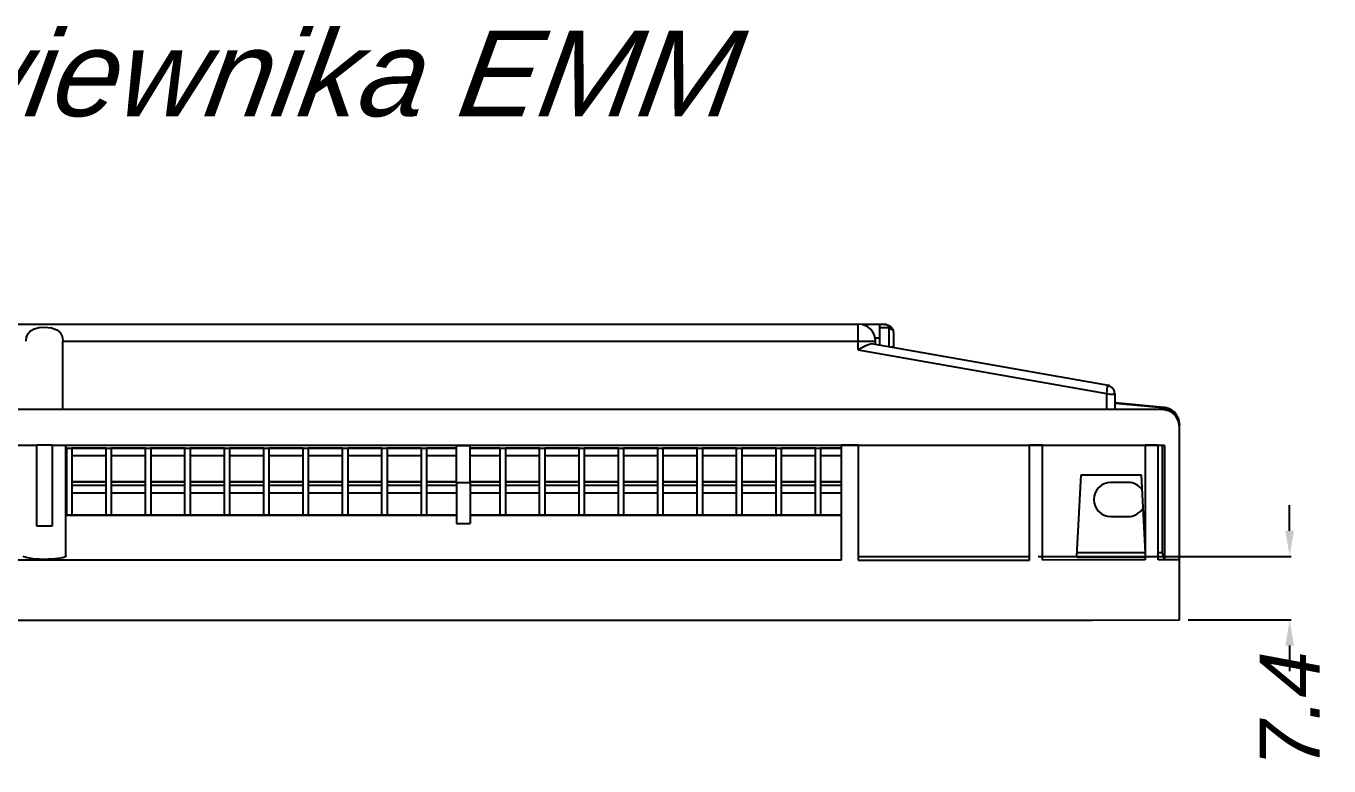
# Model space of a CAD drawing. Extents: x -4 to 468, y 40 to 278.
# Drawn here: x 246.4 to 398.5, y 191.5 to 277.9 of the extents above; entities that cross this region are included whole.
import ezdxf

# ---------------------------------------------------------------- set-up
doc = ezdxf.new("R2010")
doc.units = 0
doc.header["$MEASUREMENT"] = 0
doc.header["$PDSIZE"] = -1
doc.layers.get('0').update_dxf_attribs({"linetype": 'CONTINUOUS'})
doc.layers.get('DEFPOINTS').update_dxf_attribs({"linetype": 'CONTINUOUS'})
doc.styles.get("Standard").update_dxf_attribs({"font": 'ARIALI.TTF'})
doc.dimstyles.get("Standard").update_dxf_attribs({"dimtxt": 0.18, "dimasz": 0.18, "dimexe": 0.18, "dimexo": 0.0625, "dimgap": 0.09, "dimtad": 0, "dimtih": 1, "dimtoh": 1, "dimdec": 4, "dimzin": 0, "dimdsep": 46, "dimtxsty": 'Standard', "dimcen": 0.09, "dimadec": 0, "dimazin": 0, "dimtfac": 1, "dimtdec": 4, "dimtofl": 0, "dimtmove": 0, "dimatfit": 0, "dimfxl": 0, "dimtolj": 1, "dimtzin": 0, "dimarcsym": 0})

# ---------------------------------------------------------------- blocks, each defined once
blk = doc.blocks.new('*D3')
at = {"color": 0, "linetype": 'ByBlock'}
for p, q in [((393.94, 218.97), (393.94, 221.97)), ((364.58, 215.97), (394.12, 215.97)), ((382.08, 208.56), (394.12, 208.56)), ((393.94, 205.56), (393.94, 202.56))]:
    blk.add_line(p, q, dxfattribs=at)
for points in [[(393.94, 215.97), (393.44, 218.97), (394.44, 218.97)], [(393.94, 208.56), (393.44, 205.56), (394.44, 205.56)]]:
    blk.add_solid(points, dxfattribs=at)
at = {"layer": 'DEFPOINTS', "color": 0, "linetype": 'ByBlock'}
for p in [(363.58, 215.97), (381.08, 208.56)]:
    blk.add_point(p, dxfattribs=at)
at = {"color": 0, "linetype": 'ByBlock', "insert": (393.94, 198.12), "char_height": 7, "attachment_point": 5, "rotation": 90}
blk.add_mtext('\\A1;7.4', dxfattribs=at)

msp = doc.modelspace()

# ---------------------------------------------------------------- linework, layer by layer
at = {"color": 7, "linetype": 'Continuous'}
for p, q in [((33.58, 243.12), (343.58, 243.12)), ((343.58, 241.12), (343.58, 243.12)), ((346.08, 243.08), (343.99, 243.08)), ((346.68, 243.08), (346.08, 243.08)), ((346.08, 243.07), (346.08, 243.08)), ((346.08, 243.07), (346.08, 243.07)), ((346.68, 243.07), (346.08, 243.07)), ((346.08, 242.73), (346.08, 243.07)), ((346.08, 242.73), (347.17, 242.73)), ((346.08, 240.68), (346.08, 242.73)), ((346.68, 243.07), (346.68, 243.08)), ((347.18, 242.62), (347.17, 242.73)), ((347.18, 240.49), (347.18, 242.62)), ((347.66, 242.33), (347.68, 242.15)), ((347.68, 242.15), (347.68, 240.52)), ((250.73, 241.12), (343.58, 241.12)), ((250.73, 233.12), (250.73, 241.12)), ((343.58, 240.11), (343.58, 241.12)), ((343.58, 241.12), (345.58, 241.12)), ((345.31, 240.82), (372.75, 235.98)), ((346.08, 241.48), (345.55, 241.48)), ((346.08, 241.46), (345.55, 241.46)), ((345.58, 240.77), (345.58, 241.12)), ((347.68, 240.52), (347.68, 240.4)), ((343.58, 240.11), (372.58, 234.99)), ((372.58, 234.99), (372.58, 233.12)), ((373.58, 233.12), (373.58, 235.04)), ((379.08, 233.12), (-1.92, 233.12)), ((379.26, 233.38), (373.58, 233.9)), ((373.58, 233.87), (379.08, 233.37)), ((379.26, 233.38), (379.08, 233.37)), ((379.08, 233.12), (379.08, 233.37)), ((381.08, 231.12), (381.08, 231.39)), ((381.08, 215.63), (381.08, 231.12)), ((247.68, 219.52), (247.68, 229.02)), ((247.68, 229.02), (249.48, 229.02)), ((249.48, 229.02), (249.48, 219.52)), ((251.08, 216.03), (251.08, 228.92)), ((251.08, 228.62), (296.68, 228.62)), ((251.18, 228.61), (251.08, 228.61)), ((251.18, 220.79), (251.18, 228.62)), ((251.78, 228.62), (251.78, 220.79)), ((255.78, 228.61), (251.78, 228.61)), ((255.78, 220.79), (255.78, 228.62)), ((256.38, 228.62), (256.38, 220.79)), ((260.38, 228.61), (256.38, 228.61)), ((260.38, 220.79), (260.38, 228.62)), ((260.98, 228.62), (260.98, 220.79)), ((264.98, 228.61), (260.98, 228.61)), ((264.98, 220.79), (264.98, 228.62)), ((265.58, 228.62), (265.58, 220.79)), ((269.58, 228.61), (265.58, 228.61)), ((269.58, 220.79), (269.58, 228.62)), ((270.18, 228.62), (270.18, 220.79)), ((274.18, 228.61), (270.18, 228.61)), ((274.18, 220.79), (274.18, 228.62)), ((274.78, 228.62), (274.78, 220.79)), ((278.78, 228.61), (274.78, 228.61)), ((278.78, 220.79), (278.78, 228.62)), ((279.38, 228.62), (279.38, 220.79)), ((283.38, 228.61), (279.38, 228.61)), ((283.38, 220.79), (283.38, 228.62)), ((283.98, 228.62), (283.98, 220.79)), ((287.98, 228.61), (283.98, 228.61)), ((287.98, 220.79), (287.98, 228.62)), ((288.58, 228.62), (288.58, 220.79)), ((292.58, 228.61), (288.58, 228.61)), ((292.58, 220.79), (292.58, 228.62)), ((293.18, 228.62), (293.18, 220.79)), ((296.68, 228.61), (293.18, 228.61)), ((298.28, 228.91), (296.68, 228.91)), ((296.68, 224.57), (296.68, 228.91)), ((298.28, 224.57), (298.28, 228.91)), ((298.28, 228.62), (341.58, 228.62)), ((301.78, 228.61), (298.28, 228.61)), ((301.78, 220.79), (301.78, 228.62)), ((302.38, 228.62), (302.38, 220.79)), ((306.38, 228.61), (302.38, 228.61)), ((306.38, 220.79), (306.38, 228.62)), ((306.98, 228.62), (306.98, 220.79)), ((310.98, 228.61), (306.98, 228.61)), ((310.98, 220.79), (310.98, 228.62)), ((311.58, 228.62), (311.58, 220.79)), ((315.58, 228.61), (311.58, 228.61)), ((315.58, 220.79), (315.58, 228.62)), ((316.18, 228.62), (316.18, 220.79)), ((320.18, 228.61), (316.18, 228.61)), ((320.18, 220.79), (320.18, 228.62)), ((320.78, 228.62), (320.78, 220.79)), ((324.78, 228.61), (320.78, 228.61)), ((324.78, 220.79), (324.78, 228.62)), ((325.38, 228.62), (325.38, 220.79)), ((329.38, 228.61), (325.38, 228.61)), ((329.38, 220.79), (329.38, 228.62)), ((329.98, 228.62), (329.98, 220.79)), ((333.98, 228.61), (329.98, 228.61)), ((333.98, 220.79), (333.98, 228.62)), ((334.58, 228.62), (334.58, 220.79)), ((338.58, 228.61), (334.58, 228.61)), ((338.58, 220.79), (338.58, 228.62)), ((339.18, 228.62), (339.18, 220.79)), ((341.58, 228.61), (339.18, 228.61)), ((341.58, 229.02), (341.58, 215.52)), ((343.58, 229.02), (343.58, 215.52)), ((363.58, 215.54), (363.58, 229.02)), ((365.08, 215.54), (365.08, 229.02)), ((377.08, 229.02), (377.08, 215.56)), ((378.58, 215.57), (378.58, 229.02)), ((379.08, 216.4), (379.08, 228.92)), ((379.34, 228.92), (379.34, 215.63)), ((251.18, 227.73), (251.08, 227.73)), ((255.78, 227.73), (251.78, 227.73)), ((260.38, 227.73), (256.38, 227.73)), ((264.98, 227.73), (260.98, 227.73)), ((269.58, 227.73), (265.58, 227.73)), ((274.18, 227.73), (270.18, 227.73)), ((278.78, 227.73), (274.78, 227.73)), ((283.38, 227.73), (279.38, 227.73)), ((287.98, 227.73), (283.98, 227.73)), ((292.58, 227.73), (288.58, 227.73)), ((296.68, 227.73), (293.18, 227.73)), ((301.78, 227.73), (298.28, 227.73)), ((306.38, 227.73), (302.38, 227.73)), ((310.98, 227.73), (306.98, 227.73)), ((315.58, 227.73), (311.58, 227.73)), ((320.18, 227.73), (316.18, 227.73)), ((324.78, 227.73), (320.78, 227.73)), ((329.38, 227.73), (325.38, 227.73)), ((333.98, 227.73), (329.98, 227.73)), ((338.58, 227.73), (334.58, 227.73)), ((341.58, 227.73), (339.18, 227.73)), ((369.1, 215.97), (369.6, 225.52)), ((369.6, 225.52), (376.6, 225.52)), ((376.6, 225.52), (377.08, 216.36)), ((251.18, 224.67), (251.08, 224.67)), ((251.18, 224.66), (251.08, 224.66)), ((251.18, 224.27), (251.08, 224.27)), ((255.78, 224.67), (251.78, 224.67)), ((255.78, 224.66), (251.78, 224.66)), ((255.78, 224.27), (251.78, 224.27)), ((260.38, 224.67), (256.38, 224.67)), ((260.38, 224.66), (256.38, 224.66)), ((260.38, 224.27), (256.38, 224.27)), ((264.98, 224.67), (260.98, 224.67)), ((264.98, 224.66), (260.98, 224.66)), ((264.98, 224.27), (260.98, 224.27)), ((269.58, 224.67), (265.58, 224.67)), ((269.58, 224.66), (265.58, 224.66)), ((269.58, 224.27), (265.58, 224.27)), ((274.18, 224.67), (270.18, 224.67)), ((274.18, 224.66), (270.18, 224.66)), ((274.18, 224.27), (270.18, 224.27)), ((278.78, 224.67), (274.78, 224.67)), ((278.78, 224.66), (274.78, 224.66)), ((278.78, 224.27), (274.78, 224.27)), ((283.38, 224.67), (279.38, 224.67)), ((283.38, 224.66), (279.38, 224.66)), ((283.38, 224.27), (279.38, 224.27)), ((287.98, 224.67), (283.98, 224.67)), ((287.98, 224.66), (283.98, 224.66)), ((287.98, 224.27), (283.98, 224.27)), ((292.58, 224.67), (288.58, 224.67)), ((292.58, 224.66), (288.58, 224.66)), ((292.58, 224.27), (288.58, 224.27)), ((296.68, 224.67), (293.18, 224.67)), ((296.68, 224.66), (293.18, 224.66)), ((296.68, 224.27), (293.18, 224.27)), ((298.28, 224.57), (296.68, 224.57)), ((296.68, 224.57), (296.68, 219.81)), ((301.78, 224.67), (298.28, 224.67)), ((301.78, 224.66), (298.28, 224.66)), ((298.28, 224.57), (298.28, 219.81)), ((301.78, 224.27), (298.28, 224.27)), ((306.38, 224.67), (302.38, 224.67)), ((306.38, 224.66), (302.38, 224.66)), ((306.38, 224.27), (302.38, 224.27)), ((310.98, 224.67), (306.98, 224.67)), ((310.98, 224.66), (306.98, 224.66)), ((310.98, 224.27), (306.98, 224.27)), ((315.58, 224.67), (311.58, 224.67)), ((315.58, 224.66), (311.58, 224.66)), ((315.58, 224.27), (311.58, 224.27)), ((320.18, 224.67), (316.18, 224.67)), ((320.18, 224.66), (316.18, 224.66)), ((320.18, 224.27), (316.18, 224.27)), ((324.78, 224.67), (320.78, 224.67)), ((324.78, 224.66), (320.78, 224.66)), ((324.78, 224.27), (320.78, 224.27)), ((329.38, 224.67), (325.38, 224.67)), ((329.38, 224.66), (325.38, 224.66)), ((329.38, 224.27), (325.38, 224.27)), ((333.98, 224.67), (329.98, 224.67)), ((333.98, 224.66), (329.98, 224.66)), ((333.98, 224.27), (329.98, 224.27)), ((338.58, 224.67), (334.58, 224.67)), ((338.58, 224.66), (334.58, 224.66)), ((338.58, 224.27), (334.58, 224.27)), ((341.58, 224.67), (339.18, 224.67)), ((341.58, 224.66), (339.18, 224.66)), ((341.58, 224.27), (339.18, 224.27)), ((375.08, 224.62), (373.08, 224.62)), ((251.18, 223.38), (251.08, 223.38)), ((255.78, 223.38), (251.78, 223.38)), ((260.38, 223.38), (256.38, 223.38)), ((264.98, 223.38), (260.98, 223.38)), ((269.58, 223.38), (265.58, 223.38)), ((274.18, 223.38), (270.18, 223.38)), ((278.78, 223.38), (274.78, 223.38)), ((283.38, 223.38), (279.38, 223.38)), ((287.98, 223.38), (283.98, 223.38)), ((292.58, 223.38), (288.58, 223.38)), ((296.68, 223.38), (293.18, 223.38)), ((301.78, 223.38), (298.28, 223.38)), ((306.38, 223.38), (302.38, 223.38)), ((310.98, 223.38), (306.98, 223.38)), ((315.58, 223.38), (311.58, 223.38)), ((320.18, 223.38), (316.18, 223.38)), ((324.78, 223.38), (320.78, 223.38)), ((329.38, 223.38), (325.38, 223.38)), ((333.98, 223.38), (329.98, 223.38)), ((338.58, 223.38), (334.58, 223.38)), ((341.58, 223.38), (339.18, 223.38)), ((296.68, 220.79), (251.08, 220.79)), ((296.68, 220.75), (251.08, 220.75)), ((341.58, 220.79), (298.28, 220.79)), ((341.58, 220.75), (298.28, 220.75)), ((373.08, 220.62), (375.08, 220.62)), ((249.48, 219.52), (247.68, 219.52)), ((296.68, 219.81), (298.28, 219.81)), ((377.08, 216.4), (369.12, 216.4)), ((379.08, 216.4), (378.58, 216.4)), ((379.34, 215.63), (379.08, 216.4)), ((341.58, 215.52), (35.58, 215.52)), ((343.58, 215.97), (363.58, 215.97)), ((343.58, 215.52), (355.91, 215.52)), ((355.91, 215.52), (363.58, 215.54)), ((365.08, 215.97), (369.1, 215.97)), ((377.08, 215.56), (365.08, 215.54)), ((369.09, 215.84), (369.1, 215.97)), ((377.08, 215.84), (369.09, 215.84)), ((381.08, 215.57), (378.58, 215.57)), ((379.34, 215.63), (381.08, 215.63)), ((381.08, 215.57), (381.08, 215.63)), ((381.08, 208.56), (381.08, 215.57)), ((21.25, 208.52), (355.91, 208.52))]:
    msp.add_line(p, q, dxfattribs=at)
at = {"color": 7, "linetype": 'Continuous', "flags": 128}
for points in [[(246.43, 241.12), (246.49, 241.59), (246.67, 242), (246.96, 242.33), (247.38, 242.56), (247.97, 242.71), (248.58, 242.76), (249.39, 242.68), (250.01, 242.45), (250.4, 242.13), (250.65, 241.67), (250.73, 241.19), (250.73, 241.12)], [(346.68, 243.08), (346.87, 243.06), (347.06, 243.01), (347.24, 242.92), (347.39, 242.81), (347.51, 242.67), (347.61, 242.51), (347.66, 242.33)], [(347.17, 242.73), (347.14, 242.81), (347.1, 242.88), (347.03, 242.95), (346.96, 243), (346.87, 243.04), (346.78, 243.06), (346.68, 243.07)], [(347.17, 242.73), (347.26, 242.73), (347.34, 242.7), (347.42, 242.67), (347.49, 242.62), (347.55, 242.56), (347.6, 242.49), (347.64, 242.41), (347.66, 242.33)], [(347.18, 242.62), (347.28, 242.61), (347.37, 242.58), (347.46, 242.54), (347.53, 242.48), (347.59, 242.41), (347.64, 242.33), (347.67, 242.24), (347.68, 242.15)], [(345.31, 240.82), (345, 240.78), (344.53, 240.6), (344.15, 240.41), (343.58, 240.11)], [(347.38, 240.45), (347.46, 240.46), (347.53, 240.47), (347.59, 240.48), (347.64, 240.49), (347.67, 240.51), (347.68, 240.52)], [(372.75, 235.98), (372.72, 235.96), (372.69, 235.91), (372.66, 235.82), (372.63, 235.7), (372.61, 235.55), (372.59, 235.38), (372.58, 234.99)], [(373.51, 234.95), (373.51, 235.16), (373.44, 235.35), (373.18, 235.72), (373.04, 235.84), (372.92, 235.91), (372.81, 235.95), (372.72, 235.97)], [(372.58, 234.99), (372.96, 234.94), (373.13, 234.93), (373.28, 234.92), (373.41, 234.93), (373.5, 234.94), (373.56, 234.96), (373.58, 234.99)], [(379.08, 233.37), (379.84, 233.21), (380.49, 232.79), (380.93, 232.15), (380.96, 232), (381.08, 231.39)], [(381.08, 231.12), (380.97, 231.78), (380.64, 232.37), (380.14, 232.82), (379.76, 233), (379.08, 233.12)], [(379.37, 233.36), (379.29, 233.38), (379.26, 233.38)], [(380.84, 232.27), (380.73, 232.51), (380.49, 232.81), (380.17, 233.07), (379.79, 233.26), (379.37, 233.36)], [(247.68, 228.92), (236.27, 228.92), (188.58, 228.92), (140.89, 228.92), (129.48, 228.92)], [(379.34, 228.92), (331.65, 228.92), (283.96, 228.92), (249.48, 228.92)], [(341.58, 229.02), (341.83, 229.02), (342.08, 229.02), (342.33, 229.02), (342.58, 229.02), (342.83, 229.02), (343.08, 229.02), (343.33, 229.02), (343.58, 229.02)], [(363.58, 229.02), (363.77, 229.02), (363.95, 229.02), (364.14, 229.02), (364.33, 229.02), (364.52, 229.02), (364.7, 229.02), (364.89, 229.02), (365.08, 229.02)], [(377.08, 229.02), (377.27, 229.02), (377.45, 229.02), (377.64, 229.02), (377.83, 229.02), (378.02, 229.02), (378.2, 229.02), (378.39, 229.02), (378.58, 229.02)], [(251.06, 216.03), (251.06, 215.98), (250.92, 215.89), (250.67, 215.81), (250.08, 215.71), (249.57, 215.67), (249.01, 215.64), (248.49, 215.63), (247.98, 215.64), (247.47, 215.67), (247.02, 215.72), (246.43, 215.83), (246.19, 215.91), (246.08, 216.01), (246.08, 216.01)], [(355.91, 208.52), (358.91, 208.52), (370.91, 208.53), (381.08, 208.56)]]:
    msp.add_lwpolyline(points, dxfattribs=at)
at = {"color": 7, "linetype": 'Continuous'}
for centre, start, end in [((343.58, 241.12), 0, 90), ((373.08, 222.62), 90, 270), ((375.08, 222.62), 34.6427, 90), ((375.08, 222.62), 270, 331.1651)]:
    msp.add_arc(centre, 2, start, end, dxfattribs=at)

# ---------------------------------------------------------------- texts
at = {"linetype": 'Continuous', "oblique": 10}
msp.add_text('Okap akustyczny do nawiewnika EMM', height=10, dxfattribs=at).set_placement((90.74, 267.41))

# ---------------------------------------------------------------- dimensions: what is measured, and where the dimension line sits
at = {"linetype": 'Continuous'}
dim = msp.add_linear_dim(base=(393.94, 208.56), p1=(363.58, 215.97), p2=(381.08, 208.56), angle=270, dimstyle='Standard', override={"dimtxt": 7, "dimasz": 3, "dimexo": 1, "dimgap": 1, "dimtih": 0, "dimtoh": 0, "dimdec": 1, "dimdle": 1, "dimtdec": 1, "dimatfit": 3}, dxfattribs=at)
dim.commit()
dim.dimension.update_dxf_attribs({"geometry": '*D3', "text_midpoint": (393.94, 198.12), "text_rotation": 90})

doc.saveas('drawing.dxf')
